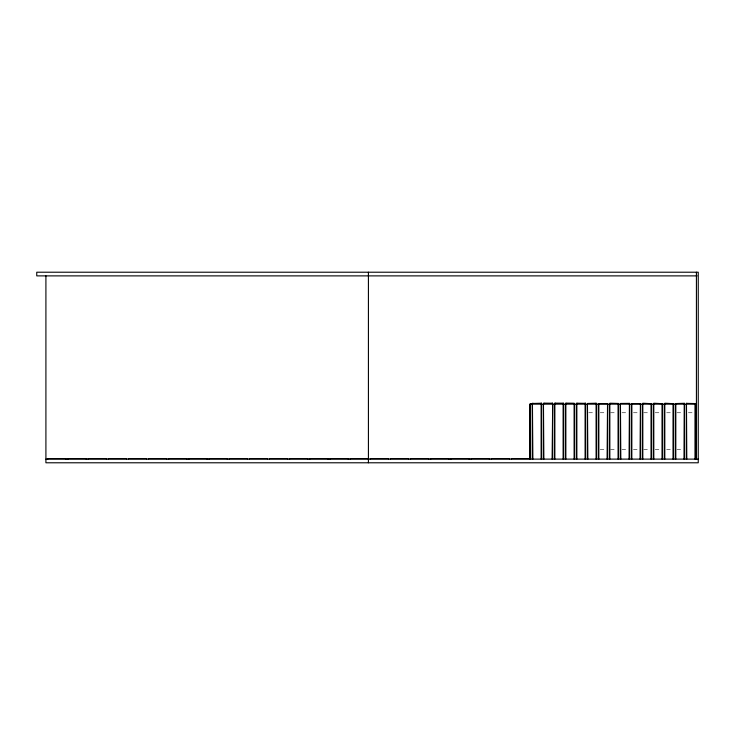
<?xml version="1.0" encoding="UTF-8"?>
<svg xmlns="http://www.w3.org/2000/svg" width="735" height="735" viewBox="0 0 735 735"><rect width="100%" height="100%" fill="white"/><g stroke="black" fill="none" stroke-linecap="round" stroke-linejoin="round"><path stroke-width="0.55" stroke-dasharray="3.67 2.76" d="M588.763 412.758L594.486 412.758M600.219 412.758L605.943 412.758M610.528 412.758L616.252 412.758M621.975 412.758L627.699 412.758M633.432 412.758L638.008 412.758M643.731 412.758L649.464 412.758M655.188 412.758L660.912 412.758M666.645 412.758L671.22 412.758M676.944 412.758L682.677 412.758M688.401 412.758L694.125 412.758M600.219 449.407L605.943 449.407M610.528 449.407L616.252 449.407M621.975 449.407L627.699 449.407M633.432 449.407L638.008 449.407M643.731 449.407L649.464 449.407M655.188 449.407L660.912 449.407M666.645 449.407L671.22 449.407M676.944 449.407L682.677 449.407"/><path stroke-width="1.1" d="M532.535 404.149L532.599 403.46M574.559 403.598L574.228 404.149M576.516 403.69L576.975 403.23M618.604 403.46L609.931 403.23L609.471 403.69L609.967 404.149M651.063 459.118L651.063 404.149L651.55 403.69L642.822 403.23M684.046 459.118L684.276 403.294M541.245 403.23L532.434 403.478L532.875 459.118M598.391 403.57L607.551 403.57L607.092 459.118M640.543 403.57L631.383 403.57L631.861 404.149L631.824 459.118M662.06 459.118L662.06 404.149L662.529 403.69L653.801 403.23L653.81 459.118M684.303 403.294L675.364 403.57L675.823 404.149L675.805 459.118M532.48 403.368L532.994 403.23M585.418 403.919L585.097 403.138M587.449 403.46L596.122 403.23M620.432 403.46L629.436 403.368M629.399 404.011L629.399 403.368M541.346 403.993L541.236 403.157M552.334 403.993L552.334 403.203M563.322 404.149L563.433 403.203L554.962 403.138M629.436 404.011L629.077 459.118M640.424 404.011L640.075 459.118M686.472 403.368L695.512 403.57L695.044 404.149L695.044 459.118M554.962 403.249L554.962 404.057M563.322 404.039L563.203 403.138M576.626 403.203L585.538 403.368M686.701 403.249L686.38 403.809M543.974 403.23L543.533 403.809M541.245 404.149L541.447 403.276M555.081 403.23L554.686 403.919M565.978 403.23L565.582 403.919M585.216 404.149L585.418 403.276M697.102 275.882L36.75 275.882L36.75 272.216L698.25 272.216L698.25 462.784L45.91 462.784L45.91 275.882M552.224 403.23L543.854 403.138L543.753 404.085M574.228 403.23L565.858 403.138L565.656 404.011M368.419 458.566L350.09 458.566L350.09 459.118M529.669 458.566L511.349 458.566L511.349 459.118M45.91 459.118L698.25 459.118M530.486 403.552L532.315 403.552M673.058 459.118L673.058 404.149L673.628 403.69L664.899 403.23L664.449 403.69L664.927 404.149M596.094 403.23L596.572 403.57M587.449 403.919L587.844 459.118M552.224 403.157L552.683 403.69L552.114 459.118M686.472 404.011L686.793 459.118M620.432 403.919L620.827 459.118M543.459 403.827L543.863 459.118M696.422 272.216L696.422 459.118M695.503 459.118L695.503 404.149L529.678 404.149L529.669 459.118M686.343 404.149L686.343 459.118M684.505 404.149L684.505 459.118M675.346 404.149L675.346 459.118M673.517 404.149L673.517 459.118M664.808 404.149L664.808 459.118M664.348 404.149L664.348 459.118M662.52 404.149L662.52 459.118M653.36 404.149L653.36 459.118M651.522 404.149L651.522 459.118M642.822 404.149L642.822 459.118M642.362 404.149L642.362 459.118M640.525 404.149L640.525 459.118M631.365 404.149L631.365 459.118M629.537 404.149L629.537 459.118M620.368 404.149L620.368 459.118M618.539 404.149L618.539 459.118M618.08 404.149L618.08 459.118M609.839 404.149L609.839 459.118M609.379 404.149L609.379 459.118M607.542 404.149L607.542 459.118M598.841 404.149L598.841 459.118M598.382 404.149L598.382 459.118M596.554 404.149L596.554 459.118M596.094 404.149L596.094 459.118M587.384 404.149L587.384 459.118M585.556 404.149L585.556 459.118M585.097 404.149L585.097 459.118M576.856 404.149L576.856 459.118M576.396 404.149L576.396 459.118M574.559 404.149L574.559 459.118M574.108 404.149L574.108 459.118M565.858 404.149L565.858 459.118M565.399 404.149L565.399 459.118M563.57 404.149L563.57 459.118M563.111 404.149L563.111 459.118M554.861 404.149L554.861 459.118M554.401 404.149L554.401 459.118M552.573 404.149L552.573 459.118M543.413 404.149L543.413 459.118M541.585 404.149L541.585 459.118M541.125 404.149L541.125 459.118M532.416 404.149L532.416 459.118M530.587 404.149L530.587 459.118M530.128 404.149L530.128 459.118M509.511 459.118L509.511 458.566L491.191 458.566L491.191 459.118M489.354 459.118L489.354 458.566L471.034 458.566L471.034 459.118M469.196 459.118L469.196 458.566L450.877 458.566L450.877 459.118M449.039 459.118L449.039 458.566L430.719 458.566L430.719 459.118M428.882 459.118L428.882 458.566L410.562 458.566L410.562 459.118M408.733 459.118L408.733 458.566L390.404 458.566L390.404 459.118M388.576 459.118L388.576 458.566L370.247 458.566L370.247 459.118M368.419 272.216L368.419 462.784M348.261 459.118L348.261 458.566L329.932 458.566L329.932 459.118M328.104 459.118L328.104 458.566L309.775 458.566L309.775 459.118M307.947 459.118L307.947 458.566L289.627 458.566L289.627 459.118M287.789 459.118L287.789 458.566L269.469 458.566L269.469 459.118M267.632 459.118L267.632 458.566L249.312 458.566L249.312 459.118M247.475 459.118L247.475 458.566L229.155 458.566L229.155 459.118M227.317 459.118L227.317 458.566L208.997 458.566L208.997 459.118M207.16 459.118L207.16 458.566L188.84 458.566L188.84 459.118M187.012 459.118L187.012 458.566L168.682 458.566L168.682 459.118M166.854 459.118L166.854 458.566L148.525 458.566L148.525 459.118M146.697 459.118L146.697 458.566L128.368 458.566L128.368 459.118M126.539 459.118L126.539 458.566L108.21 458.566L108.21 459.118M106.382 459.118L106.382 458.566L88.053 458.566L88.053 459.118M86.225 459.118L86.225 458.566L67.905 458.566L67.905 459.118M66.067 459.118L66.067 458.566L47.747 458.566L47.747 459.118"/></g></svg>
